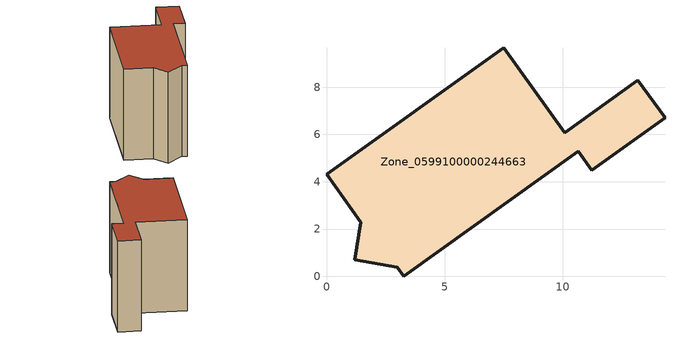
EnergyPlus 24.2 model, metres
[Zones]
Zone_0599100000244663
 floor ground (C_G): 13.16,8.3 14.32,6.7 11.23,4.48 10.64,5.3 3.27,0 2.99,0.38 1.2,0.71 1.44,2.29 0,4.31 7.49,9.67 10.07,6.08 z0
 wall outside (C_F): 1.2,0.71 2.99,0.38 3.27,0 10.64,5.3 11.23,4.48 14.32,6.7 13.16,8.3 10.07,6.08 7.49,9.67 0,4.31 1.44,2.29 1.2,0.71 z0:8.3
 roof outside (C_R): 13.16,8.3 10.07,6.08 7.49,9.67 0,4.31 1.44,2.29 1.2,0.71 2.99,0.38 3.27,0 10.64,5.3 11.23,4.48 14.32,6.7 z8.3
[BUILDING]
Pand.0599100000244663: North Axis=0; Terrain=City; Loads Convergence Tolerance Value=0.04; Temperature Convergence Tolerance Value=0.4; Solar Distribution=FullExterior; Maximum Number of Warmup Days=25; Minimum Number of Warmup Days=1
[Site:Location]
Rotterdam.The.Hague.AP_ZH_NLD Design_Conditions: Latitude=51.96; Longitude=4.45; Time Zone=1; Elevation=-4.5
[SITE:GROUNDTEMPERATURE:BUILDINGSURFACE]
18, 18, 18, 18, 18, 18, 18, 18, 18, 18, 18, 18
[MATERIAL] Thermal Absorptance=0.9; Solar Absorptance=0.7; Visible Absorptance=0.7
Name | Roughness | Thickness | Conductivity | Density | Specific Heat
G.TI.1975-1991 | MediumSmooth | 0.15 | 0.288461 | 540 | 1210
F.TI.1975-1991 | Rough | 0.3 | 0.230769 | 1920 | 840
R.TI.1975-1991 | MediumRough | 0.2 | 0.153846 | 1500 | 1000
[CONSTRUCTION]
C_G: G.TI.1975-1991
C_F: F.TI.1975-1991
C_R: R.TI.1975-1991
[ZONE]
Zone_0599100000244663: Type=1; Multiplier=1; Ceiling Height=Autocalculate; Volume=Autocalculate; Floor Area=autocalculate; Part of Total Floor Area=Yes
[ZONEINFILTRATION:DESIGNFLOWRATE]
Infil_Zone_0599100000244663: Zone or ZoneList or Space or SpaceList=Zone_0599100000244663; Schedule=AlwaysOn; Design Flow Rate Calculation Method=Flow/Area; Flow Rate per Floor Area=0.003; Constant Term Coefficient=1; Temperature Term Coefficient=0; Velocity Term Coefficient=0; Velocity Squared Term Coefficient=0
[HVACTEMPLATE:ZONE:IDEALLOADSAIRSYSTEM]
Zone_0599100000244663: Maximum Heating Supply Air Temperature=50; Minimum Cooling Supply Air Temperature=13; Maximum Heating Supply Air Humidity Ratio=0.0156; Minimum Cooling Supply Air Humidity Ratio=0.0077; Heating Limit=NoLimit; Cooling Limit=NoLimit; Dehumidification Control Type=ConstantSensibleHeatRatio; Cooling Sensible Heat Ratio=0.7; Dehumidification Setpoint=60; Humidification Control Type=None; Humidification Setpoint=30; Outdoor Air Method=None; Outdoor Air Flow Rate per Person=0.00944; Outdoor Air Flow Rate per Zone Floor Area=0; Outdoor Air Flow Rate per Zone=0; Demand Controlled Ventilation Type=None; Outdoor Air Economizer Type=NoEconomizer; Heat Recovery Type=None; Sensible Heat Recovery Effectiveness=0.7; Latent Heat Recovery Effectiveness=0.65
[ZONECONTROL:THERMOSTAT]
ThermostatControl_Zone_0599100000244663: Zone or ZoneList=Zone_0599100000244663; Control Type Schedule=DualSetpointControlType; Control 1=Thermostat_Zone_0599100000244663; Temperature Difference Between Cutout And Setpoint=0
[THERMOSTATSETPOINT:DUALSETPOINT]
Thermostat_Zone_0599100000244663: Heating Setpoint Temperature Schedule=HeatingSetpoint_Zone_0599100000244663; Cooling Setpoint Temperature Schedule=CoolingSetpoint_Zone_0599100000244663
[SCHEDULE:COMPACT]
HeatingSetpoint_Zone_0599100000244663: Through: 12/31, For: AllDays, Until: 24:00, 21
CoolingSetpoint_Zone_0599100000244663: Through: 12/31, For: AllDays, Until: 24:00, 24
DualSetpointControlType: Through: 12/31, For: AllDays, Until: 24:00, 4
AlwaysOn: Through: 12/31, For: AllDays, Until: 24:00, 1
